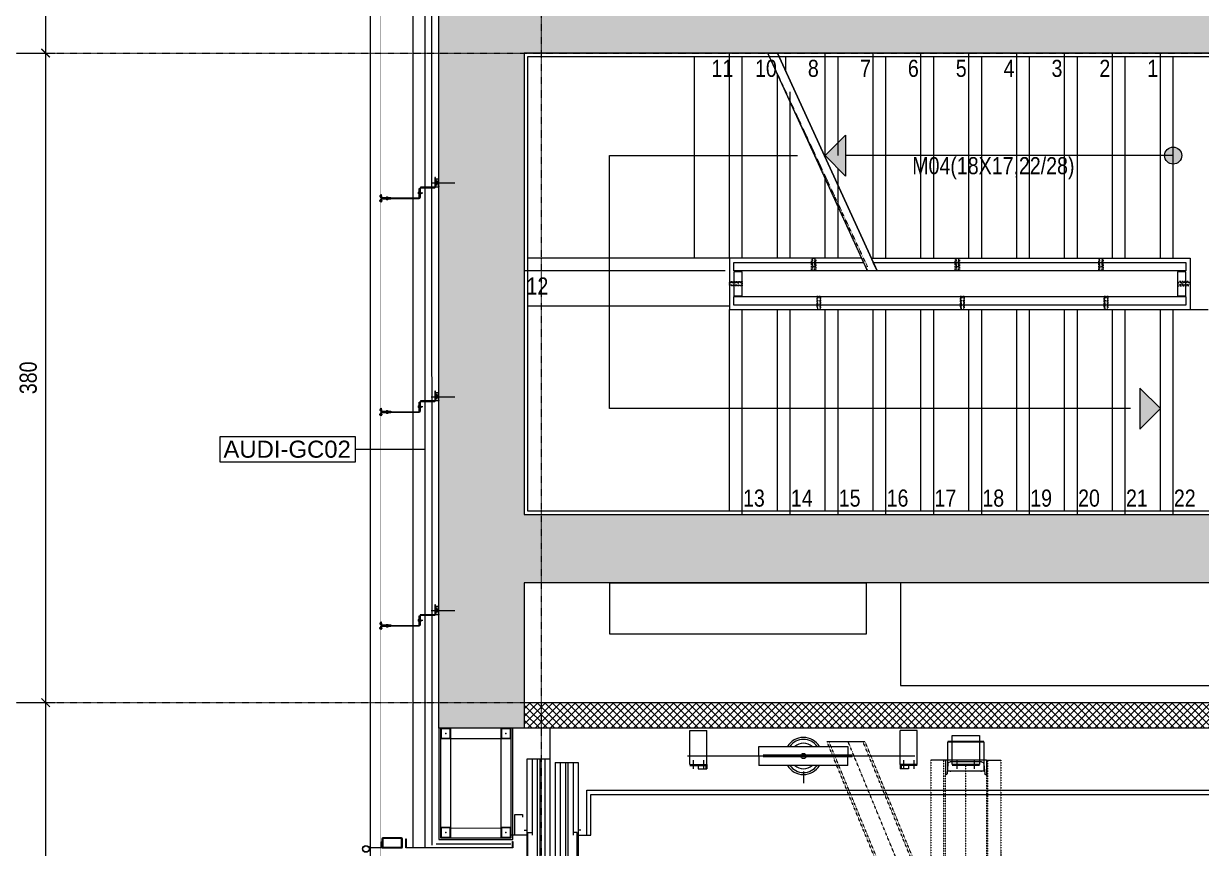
# Model space of a CAD drawing. Extents: x -1439 to 23780, y -1362 to 4476.
# Drawn here: x 920 to 1609, y 2320 to 2802 of the extents above; entities that cross this region are included whole.
import ezdxf
from ezdxf.enums import TextEntityAlignment as Align
from ezdxf.xclip import XClip

# ---------------------------------------------------------------- set-up
doc = ezdxf.new("R2010")
doc.units = 0
doc.header["$MEASUREMENT"] = 0
doc.header["$XCLIPFRAME"] = 0
for name, pattern in [('Audi$0$DASHDOT2', [0.5, 0.25, -0.125, 0, -0.125]), ('Audi$0$DOT2', [0.125, 0, -0.125]), ('Audi$0$HIDDEN', [0.375, 0.25, -0.125])]:
    doc.linetypes.add(name, pattern=pattern)
doc.layers.get('0').update_dxf_attribs({"color": 9, "lineweight": 9})
doc.layers.get('Defpoints').update_dxf_attribs({"color": 9, "lineweight": 9})
for name, color, linetype, lineweight in [('Audi$0$00', 8, 'Continuous', 9), ('Audi$0$01', 8, 'Continuous', 9), ('Audi$0$05V', 8, 'Continuous', 9), ('Audi$0$06B', 8, 'Continuous', 9), ('Audi$0$06D', 8, 'Continuous', 9), ('Audi$0$09W', 8, 'Continuous', 9), ('Audi$0$10', 8, 'Continuous', 9), ('Audi$0$11', 8, 'Continuous', 9), ('Audi$0$14', 8, 'Continuous', 9), ('Audi$0$19', 8, 'Continuous', 9), ('Audi$0$19D', 8, 'Audi$0$DOT2', 9), ('Audi$0$20', 8, 'Audi$0$DOT2', 9), ('Audi$0$21', 8, 'Continuous', 9), ('Audi$0$22', 8, 'Continuous', 9), ('Audi$0$24', 8, 'Audi$0$DASHDOT2', 9), ('Audi$0$25', 8, 'Continuous', 9), ('Audi$0$33', 8, 'Audi$0$BATTING', 9), ('Audi$0$35', 8, 'Continuous', 9)]:
    doc.layers.add(name, color=color, linetype=linetype, lineweight=lineweight)
doc.styles.add('Audi$0$Arial', font='arial.ttf', dxfattribs={"height": 2.5})
doc.styles.add('Audi$0$MuuM_TEXT-STANDART', font='ARIALN.TTF')
doc.linetypes.add('Audi$0$BATTING', pattern='A,0.0001,-0.1,[134,ltypeshp.shx,S=0.1,R=0,X=-0.1,Y=0],-0.2,[134,ltypeshp.shx,S=0.1,R=180,X=0.1,Y=0],-0.1', length=0.4001)
doc.dimstyles.new('Audi$0$MuuM_DIM50', dxfattribs={"dimscale": 5, "dimtxt": 2, "dimasz": 1, "dimexe": 1, "dimexo": 1, "dimgap": 1, "dimtad": 1, "dimdec": 1, "dimrnd": 0.5, "dimdsep": 46, "dimtxsty": 'Audi$0$MuuM_TEXT-STANDART', "dimblk": 'Audi$0$_ArchTick', "dimcen": 0, "dimdle": 0.15, "dimclrd": 256, "dimclre": 256, "dimclrt": 256, "dimadec": 0, "dimazin": 0, "dimtfac": 5, "dimtdec": 1, "dimtix": 1, "dimtmove": 2, "dimatfit": 3, "dimldrblk": 'Audi$0$_Dot', "dimfxl": 3, "dimfxlon": 1, "dimtolj": 1, "dimlwd": -1, "dimlwe": -1, "dimarcsym": 0})

# ---------------------------------------------------------------- blocks, each defined once
blk = doc.blocks.new('Audi$0$0_wallno')
blk.add_lwpolyline([(-7.84, 1.5), (7.94, 1.5), (7.94, -1.5), (-7.84, -1.5)], close=True)
blk.add_lwpolyline([(7.94, 0), (16.13, 0)])
at = {"style": 'Audi$0$Arial'}
blk.add_attdef('GENISLIK', text='', height=2, dxfattribs=at).set_placement((8.44, 0), align=Align.BOTTOM_LEFT)
blk.add_attdef('DUVARNO', text='', height=2, dxfattribs=at).set_placement((0, 0), align=Align.MIDDLE_CENTER)
blk.add_attdef('YUKSEKLIK', text='', height=2, dxfattribs=at).set_placement((8.44, -0.5), align=Align.TOP_LEFT)
blk = doc.blocks.new('Audi$0$p- alum kaplama profil')
at = {"lineweight": 13}
blk.add_lwpolyline([(7.12, 12.59), (7.12, 26.49)], dxfattribs=at)
at = {"lineweight": 18}
blk.add_lwpolyline([(4.09, 6.16), (-1.41, 6.16), (-1.41, 6.46), (4.09, 6.46, 0.414214), (4.29, 6.66), (4.29, 14.66, -0.414214), (4.79, 15.16), (10.29, 15.16), (10.29, 14.86), (4.79, 14.86, 0.414214), (4.59, 14.66), (4.59, 6.66, -0.414214)], format="xyb", close=True, dxfattribs=at)
at = {"lineweight": 5}
blk.add_lwpolyline([(9.44, 15.16), (4.79, 15.16), (4.79, 17.16), (9.44, 17.16)], close=True, dxfattribs=at)
for points in [[(4.79, 15.16), (9.44, 17.16)], [(9.44, 15.16), (4.79, 17.16)]]:
    blk.add_lwpolyline(points, dxfattribs=at)
blk.add_lwpolyline([(-2.06, 5.56), (-2.06, -2.34), (-2.06, -15.69), (-1.66, -15.69), (-1.66, -2.34), (-1.66, 5.56), (-1.66, 5.56), (-1.66, 5.57), (-1.66, 5.57), (-1.66, 5.58), (-1.66, 5.58), (-1.65, 5.59), (-1.65, 5.59), (-1.65, 5.59), (-1.65, 5.6), (-1.65, 5.6), (-1.64, 5.61), (-1.64, 5.61), (-1.64, 5.62), (-1.64, 5.62), (-1.63, 5.62), (-1.63, 5.63), (-1.63, 5.63), (-1.62, 5.63), (-1.62, 5.64), (-1.61, 5.64), (-1.61, 5.64), (-1.61, 5.64), (-1.6, 5.65), (-1.6, 5.65), (-1.59, 5.65), (-1.59, 5.65), (-1.58, 5.65), (-1.58, 5.65), (-1.57, 5.66), (-1.57, 5.66), (-1.56, 5.66), (-1.56, 5.66), (3.94, 5.66), (3.94, 6.06), (-1.56, 6.06), (-1.58, 6.06), (-1.61, 6.05), (-1.63, 6.05), (-1.66, 6.05), (-1.68, 6.04), (-1.7, 6.03), (-1.73, 6.03), (-1.75, 6.02), (-1.77, 6.01), (-1.79, 6), (-1.82, 5.99), (-1.84, 5.97), (-1.86, 5.96), (-1.88, 5.94), (-1.89, 5.93), (-1.91, 5.91), (-1.93, 5.89), (-1.95, 5.87), (-1.96, 5.85), (-1.97, 5.83), (-1.99, 5.81), (-2, 5.79), (-2.01, 5.77), (-2.02, 5.75), (-2.03, 5.72), (-2.04, 5.7), (-2.04, 5.68), (-2.05, 5.65), (-2.05, 5.63), (-2.06, 5.61), (-2.06, 5.58)], close=True)
blk.add_lwpolyline([(-1.66, -2.34), (-2.06, -2.34)])
for points in [[(-2.36, -10.84), (-2.36, -16.39), (-2.36, -16.39, -0.414214), (-2.51, -16.54), (-2.51, -16.54), (-4.06, -16.54), (-4.06, -16.84), (-2.51, -16.84), (-2.51, -16.84, 0.414214), (-2.06, -16.39), (-2.06, -10.84)], [(-1.36, -10.84), (-1.66, -10.84), (-1.66, -16.39, 0.414214), (-1.21, -16.84), (-1.21, -16.84), (0.34, -16.84), (0.34, -16.54), (-1.21, -16.54), (-1.21, -16.54, -0.414214), (-1.36, -16.39), (-1.36, -16.39)]]:
    blk.add_lwpolyline(points, format="xyb", close=True)
for points in [[(1.61, 6.87, -10), (0.98, 6.96, -10)], [(1.56, 7.05, -10), (1.02, 7.13, -10)], [(1.05, 6.91, -10), (1.29, 7.56, -10)], [(1.29, 4.93, -10), (1.29, 7.8, -10)], [(1.53, 6.82, -10), (1.29, 7.56, -10)], [(0.67, 5.66, -10), (1.91, 5.66, -10)], [(0.67, 5.66, -10), (0.67, 5.64, -10), (0.67, 5.62, -10), (0.67, 5.6, -10), (0.68, 5.58, -10), (0.68, 5.56, -10), (0.69, 5.54, -10), (0.69, 5.52, -10), (0.7, 5.5, -10), (0.7, 5.48, -10), (0.71, 5.46, -10), (0.72, 5.45, -10), (0.73, 5.43, -10), (0.74, 5.41, -10), (0.75, 5.4, -10), (0.76, 5.38, -10), (0.77, 5.36, -10), (0.79, 5.35, -10), (0.8, 5.33, -10), (0.81, 5.32, -10), (0.83, 5.31, -10), (0.84, 5.29, -10), (0.86, 5.28, -10), (0.87, 5.27, -10), (0.89, 5.26, -10), (0.91, 5.25, -10), (0.92, 5.24, -10), (0.94, 5.23, -10), (0.96, 5.22, -10), (0.98, 5.21, -10), (1, 5.21, -10), (1.02, 5.2, -10), (1.03, 5.2, -10)], [(0.96, 5.66, -10), (0.97, 5.66, -10), (0.97, 5.66, -10), (0.97, 5.66, -10), (0.98, 5.66, -10), (0.98, 5.66, -10), (0.99, 5.66, -10), (0.99, 5.66, -10), (1, 5.66, -10), (1, 5.67, -10), (1, 5.67, -10), (1.01, 5.67, -10), (1.01, 5.67, -10), (1.01, 5.67, -10), (1.02, 5.68, -10), (1.02, 5.68, -10), (1.02, 5.68, -10), (1.03, 5.69, -10), (1.03, 5.69, -10), (1.03, 5.69, -10), (1.04, 5.7, -10), (1.04, 5.7, -10), (1.04, 5.7, -10), (1.04, 5.71, -10), (1.04, 5.71, -10), (1.05, 5.72, -10), (1.05, 5.72, -10), (1.05, 5.72, -10), (1.05, 5.73, -10), (1.05, 5.73, -10), (1.05, 5.74, -10), (1.05, 5.74, -10), (1.05, 5.75, -10)], [(1.33, 5.85, -10), (0.98, 5.88, -10)], [(1.03, 5.2, -10), (1.04, 5.2, -10), (1.05, 5.19, -10), (1.05, 5.19, -10), (1.06, 5.19, -10), (1.06, 5.19, -10), (1.07, 5.19, -10), (1.07, 5.19, -10), (1.08, 5.19, -10), (1.08, 5.19, -10), (1.09, 5.19, -10), (1.09, 5.18, -10), (1.1, 5.18, -10), (1.1, 5.18, -10), (1.11, 5.18, -10), (1.11, 5.18, -10), (1.12, 5.18, -10), (1.12, 5.18, -10), (1.13, 5.18, -10), (1.13, 5.18, -10), (1.14, 5.18, -10), (1.15, 5.18, -10), (1.15, 5.18, -10), (1.16, 5.17, -10), (1.16, 5.17, -10), (1.17, 5.17, -10), (1.17, 5.17, -10), (1.18, 5.17, -10), (1.18, 5.17, -10), (1.19, 5.17, -10), (1.19, 5.17, -10), (1.2, 5.17, -10), (1.2, 5.17, -10)], [(1.05, 5.83, -10), (1.05, 6.01, -10)], [(1.05, 5.75, -10), (1.05, 5.83, -10)], [(1.2, 5.17, -10), (1.2, 5.2, -10)], [(1.38, 5.2, -10), (1.2, 5.2, -10)], [(1.29, 6.16, -10), (1.29, 6.26, -10)], [(1.38, 5.17, -10), (1.38, 5.2, -10)], [(1.38, 5.17, -10), (1.38, 5.17, -10), (1.39, 5.17, -10), (1.39, 5.17, -10), (1.4, 5.17, -10), (1.41, 5.17, -10), (1.41, 5.17, -10), (1.42, 5.17, -10), (1.42, 5.17, -10), (1.43, 5.17, -10), (1.43, 5.18, -10), (1.44, 5.18, -10), (1.44, 5.18, -10), (1.45, 5.18, -10), (1.45, 5.18, -10), (1.46, 5.18, -10), (1.46, 5.18, -10), (1.47, 5.18, -10), (1.47, 5.18, -10), (1.48, 5.18, -10), (1.48, 5.18, -10), (1.49, 5.18, -10), (1.5, 5.19, -10), (1.5, 5.19, -10), (1.51, 5.19, -10), (1.51, 5.19, -10), (1.52, 5.19, -10), (1.52, 5.19, -10), (1.53, 5.19, -10), (1.53, 5.19, -10), (1.54, 5.19, -10), (1.54, 5.2, -10), (1.55, 5.2, -10)], [(1.53, 5.75, -10), (1.53, 5.92, -10)], [(1.53, 5.75, -10), (1.53, 5.74, -10), (1.53, 5.74, -10), (1.53, 5.73, -10), (1.53, 5.73, -10), (1.53, 5.72, -10), (1.54, 5.72, -10), (1.54, 5.72, -10), (1.54, 5.71, -10), (1.54, 5.71, -10), (1.54, 5.7, -10), (1.54, 5.7, -10), (1.55, 5.7, -10), (1.55, 5.69, -10), (1.55, 5.69, -10), (1.55, 5.69, -10), (1.56, 5.68, -10), (1.56, 5.68, -10), (1.56, 5.68, -10), (1.57, 5.67, -10), (1.57, 5.67, -10), (1.58, 5.67, -10), (1.58, 5.67, -10), (1.58, 5.67, -10), (1.59, 5.66, -10), (1.59, 5.66, -10), (1.6, 5.66, -10), (1.6, 5.66, -10), (1.6, 5.66, -10), (1.61, 5.66, -10), (1.61, 5.66, -10), (1.62, 5.66, -10), (1.62, 5.66, -10)], [(1.55, 5.2, -10), (1.57, 5.2, -10), (1.59, 5.21, -10), (1.6, 5.21, -10), (1.62, 5.22, -10), (1.64, 5.23, -10), (1.66, 5.24, -10), (1.68, 5.25, -10), (1.69, 5.26, -10), (1.71, 5.27, -10), (1.73, 5.28, -10), (1.74, 5.29, -10), (1.76, 5.31, -10), (1.77, 5.32, -10), (1.78, 5.33, -10), (1.8, 5.35, -10), (1.81, 5.36, -10), (1.82, 5.38, -10), (1.83, 5.4, -10), (1.84, 5.41, -10), (1.85, 5.43, -10), (1.86, 5.45, -10), (1.87, 5.46, -10), (1.88, 5.48, -10), (1.89, 5.5, -10), (1.89, 5.52, -10), (1.9, 5.54, -10), (1.9, 5.56, -10), (1.9, 5.58, -10), (1.91, 5.6, -10), (1.91, 5.62, -10), (1.91, 5.64, -10), (1.91, 5.66, -10)], [(-2.86, -13.04, 0), (-0.86, -13.04, 0)], [(-2.36, -12.52, 0), (-2.4, -12.53, 0), (-2.43, -12.56, 0), (-2.47, -12.58, 0), (-2.5, -12.6, 0), (-2.53, -12.63, 0), (-2.56, -12.66, 0), (-2.59, -12.69, 0), (-2.61, -12.73, 0), (-2.63, -12.76, 0), (-2.65, -12.8, 0), (-2.67, -12.84, 0), (-2.68, -12.88, 0), (-2.69, -12.92, 0), (-2.7, -12.96, 0), (-2.71, -13, 0), (-2.71, -13.04, 0), (-2.71, -13.08, 0), (-2.7, -13.13, 0), (-2.69, -13.17, 0), (-2.68, -13.21, 0), (-2.67, -13.25, 0), (-2.65, -13.28, 0), (-2.63, -13.32, 0), (-2.61, -13.36, 0), (-2.59, -13.39, 0), (-2.56, -13.42, 0), (-2.53, -13.45, 0), (-2.5, -13.48, 0), (-2.47, -13.51, 0), (-2.43, -13.53, 0), (-2.4, -13.55, 0), (-2.36, -13.57, 0)], [(-2.36, -13.04, 0), (-2.36, -12.52, 0)], [(-2.36, -13.04, 0), (-2.36, -12.73, 0)], [(-2.36, -12.73, 0), (-2.36, -13.04, 0)], [(-1.36, -12.73, 0), (-2.36, -12.73, 0)], [(-2.36, -13.04, 0), (-2.36, -13.36, 0)], [(-2.36, -13.04, 0), (-2.36, -13.57, 0)], [(-2.36, -13.36, 0), (-2.36, -13.04, 0)], [(-1.36, -13.36, 0), (-2.36, -13.36, 0)], [(-1.36, -13.04, 0), (-1.36, -12.37, 0)], [(-1.36, -13.72, 0), (-1.32, -13.68, 0), (-1.29, -13.65, 0), (-1.26, -13.61, 0), (-1.23, -13.58, 0), (-1.2, -13.54, 0), (-1.18, -13.5, 0), (-1.16, -13.45, 0), (-1.14, -13.41, 0), (-1.12, -13.37, 0), (-1.1, -13.32, 0), (-1.09, -13.28, 0), (-1.08, -13.23, 0), (-1.07, -13.18, 0), (-1.06, -13.14, 0), (-1.06, -13.09, 0), (-1.06, -13.04, 0), (-1.06, -12.99, 0), (-1.06, -12.95, 0), (-1.07, -12.9, 0), (-1.08, -12.85, 0), (-1.09, -12.81, 0), (-1.1, -12.76, 0), (-1.12, -12.72, 0), (-1.14, -12.67, 0), (-1.16, -12.63, 0), (-1.18, -12.59, 0), (-1.2, -12.55, 0), (-1.23, -12.51, 0), (-1.26, -12.47, 0), (-1.29, -12.43, 0), (-1.32, -12.4, 0), (-1.36, -12.37, 0)], [(-1.36, -13.04, 0), (-1.36, -13.72, 0)], [(-3.84, -17.04, 0), (-3.81, -17.07, 0), (-3.78, -17.1, 0), (-3.75, -17.12, 0), (-3.72, -17.15, 0), (-3.69, -17.17, 0), (-3.66, -17.19, 0), (-3.62, -17.21, 0), (-3.59, -17.23, 0), (-3.55, -17.24, 0), (-3.52, -17.26, 0), (-3.48, -17.27, 0), (-3.44, -17.28, 0), (-3.4, -17.28, 0), (-3.36, -17.29, 0), (-3.32, -17.29, 0), (-3.29, -17.29, 0), (-3.25, -17.29, 0), (-3.21, -17.29, 0), (-3.17, -17.28, 0), (-3.13, -17.28, 0), (-3.09, -17.27, 0), (-3.06, -17.26, 0), (-3.02, -17.24, 0), (-2.98, -17.23, 0), (-2.95, -17.21, 0), (-2.91, -17.19, 0), (-2.88, -17.17, 0), (-2.85, -17.15, 0), (-2.82, -17.12, 0), (-2.79, -17.1, 0), (-2.76, -17.07, 0), (-2.73, -17.04, 0)], [(-3.29, -17.04, 0), (-3.84, -17.04, 0)], [(-2.85, -16.54, 0), (-2.86, -16.51, 0), (-2.87, -16.47, 0), (-2.89, -16.44, 0), (-2.91, -16.41, 0), (-2.93, -16.38, 0), (-2.96, -16.35, 0), (-2.98, -16.33, 0), (-3.01, -16.31, 0), (-3.04, -16.29, 0), (-3.07, -16.27, 0), (-3.11, -16.25, 0), (-3.14, -16.24, 0), (-3.18, -16.23, 0), (-3.21, -16.22, 0), (-3.25, -16.22, 0), (-3.29, -16.22, 0), (-3.32, -16.22, 0), (-3.36, -16.22, 0), (-3.39, -16.23, 0), (-3.43, -16.24, 0), (-3.46, -16.25, 0), (-3.5, -16.27, 0), (-3.53, -16.29, 0), (-3.56, -16.31, 0), (-3.59, -16.33, 0), (-3.61, -16.35, 0), (-3.64, -16.38, 0), (-3.66, -16.41, 0), (-3.68, -16.44, 0), (-3.7, -16.47, 0), (-3.71, -16.51, 0), (-3.73, -16.54, 0)], [(-3.29, -16.54, 0), (-3.73, -16.54, 0)], [(-3.29, -16.54, 0), (-3.55, -16.54, 0)], [(-3.55, -16.54, 0), (-3.29, -16.54, 0)], [(-3.55, -17.04, 0), (-3.55, -16.54, 0)], [(-3.29, -17.54, 0), (-3.29, -16.04, 0)], [(-3.29, -16.54, 0), (-2.85, -16.54, 0)], [(-3.29, -16.54, 0), (-3.03, -16.54, 0)], [(-3.03, -16.54, 0), (-3.29, -16.54, 0)], [(-3.29, -17.04, 0), (-2.73, -17.04, 0)], [(-3.03, -17.04, 0), (-3.03, -16.54, 0)], [(-0.56, -17.04, 0), (-1.11, -17.04, 0)], [(0, -17.04, 0), (-0.03, -17.07, 0), (-0.06, -17.1, 0), (-0.09, -17.12, 0), (-0.12, -17.15, 0), (-0.15, -17.17, 0), (-0.18, -17.19, 0), (-0.22, -17.21, 0), (-0.25, -17.23, 0), (-0.29, -17.24, 0), (-0.33, -17.26, 0), (-0.36, -17.27, 0), (-0.4, -17.28, 0), (-0.44, -17.28, 0), (-0.48, -17.29, 0), (-0.52, -17.29, 0), (-0.56, -17.29, 0), (-0.59, -17.29, 0), (-0.63, -17.29, 0), (-0.67, -17.28, 0), (-0.71, -17.28, 0), (-0.75, -17.27, 0), (-0.79, -17.26, 0), (-0.82, -17.24, 0), (-0.86, -17.23, 0), (-0.89, -17.21, 0), (-0.93, -17.19, 0), (-0.96, -17.17, 0), (-0.99, -17.15, 0), (-1.02, -17.12, 0), (-1.05, -17.1, 0), (-1.08, -17.07, 0), (-1.11, -17.04, 0)], [(-1, -16.54, 0), (-0.98, -16.51, 0), (-0.97, -16.47, 0), (-0.95, -16.44, 0), (-0.93, -16.41, 0), (-0.91, -16.38, 0), (-0.88, -16.35, 0), (-0.86, -16.33, 0), (-0.83, -16.31, 0), (-0.8, -16.29, 0), (-0.77, -16.27, 0), (-0.73, -16.25, 0), (-0.7, -16.24, 0), (-0.66, -16.23, 0), (-0.63, -16.22, 0), (-0.59, -16.22, 0), (-0.56, -16.22, 0), (-0.52, -16.22, 0), (-0.48, -16.22, 0), (-0.45, -16.23, 0), (-0.41, -16.24, 0), (-0.38, -16.25, 0), (-0.34, -16.27, 0), (-0.31, -16.29, 0), (-0.28, -16.31, 0), (-0.25, -16.33, 0), (-0.23, -16.35, 0), (-0.2, -16.38, 0), (-0.18, -16.41, 0), (-0.16, -16.44, 0), (-0.14, -16.47, 0), (-0.13, -16.51, 0), (-0.12, -16.54, 0)], [(-0.56, -16.54, 0), (-1, -16.54, 0)], [(-0.56, -16.54, 0), (-0.82, -16.54, 0)], [(-0.82, -16.54, 0), (-0.56, -16.54, 0)], [(-0.82, -17.04, 0), (-0.82, -16.54, 0)], [(-0.56, -17.54, 0), (-0.56, -16.04, 0)], [(-0.56, -16.54, 0), (-0.3, -16.54, 0)], [(-0.56, -16.54, 0), (-0.12, -16.54, 0)], [(-0.3, -16.54, 0), (-0.56, -16.54, 0)], [(-0.56, -17.04, 0), (0, -17.04, 0)], [(-0.3, -17.04, 0), (-0.3, -16.54, 0)]]:
    blk.add_polyline3d(points)
blk = doc.blocks.new('Audi$0$_ArchTick')
at = {"color": 0, "linetype": 'ByBlock', "const_width": 0.15}
blk.add_lwpolyline([(-0.5, -0.5), (0.5, 0.5)], dxfattribs=at)
blk = doc.blocks.new('*D503')
at = {"layer": 'Audi$0$25', "transparency": 16777216}
for p, q in [((-3805, 800), (-3785, 800)), ((-3790, 800.75), (-3790, -0.75)), ((-3805, 0), (-3785, 0))]:
    blk.add_line(p, q, dxfattribs=at)
at = {"layer": 'Defpoints', "color": 0, "transparency": 16777216}
for p in [(-3840, 800), (-3840, 0), (-3790, 0)]:
    blk.add_point(p, dxfattribs=at)
at = {"layer": 'Audi$0$25', "transparency": 16777216, "xscale": 5, "yscale": 5, "zscale": 5}
for p, rotation in [((-3790, 800), 90), ((-3790, 0), 270)]:
    blk.add_blockref('Audi$0$_ArchTick', p, dxfattribs=dict(at, rotation=rotation))
at = {"layer": 'Audi$0$25', "transparency": 16777216, "insert": (-3800.11, 400), "char_height": 10, "attachment_point": 5, "rotation": 90, "style": 'Audi$0$MuuM_TEXT-STANDART'}
blk.add_mtext('\\A1;800', dxfattribs=at)
blk = doc.blocks.new('Audi$0$_Dot')
at = {"color": 0, "linetype": 'ByBlock', "lineweight": -2}
blk.add_line((-0.5, 0), (-1, 0), dxfattribs=at)
at = {"color": 0, "linetype": 'ByBlock', "const_width": 0.5}
blk.add_lwpolyline([(-0.25, 0, 1), (0.25, 0, 1)], format="xyb", close=True, dxfattribs=at)
blk = doc.blocks.new('*D504')
at = {"layer": 'Audi$0$25', "transparency": 16777216}
for p, q in [((-3790, 0.75), (-3790, -380.75)), ((-3805, 0), (-3785, 0)), ((-3805, -380), (-3785, -380))]:
    blk.add_line(p, q, dxfattribs=at)
at = {"layer": 'Defpoints', "color": 0, "transparency": 16777216}
for p in [(-3840, 0), (-3840, -380), (-3790, -380)]:
    blk.add_point(p, dxfattribs=at)
at = {"layer": 'Audi$0$25', "transparency": 16777216, "xscale": 5, "yscale": 5, "zscale": 5}
for p, rotation in [((-3790, 0), 90), ((-3790, -380), 270)]:
    blk.add_blockref('Audi$0$_ArchTick', p, dxfattribs=dict(at, rotation=rotation))
at = {"layer": 'Audi$0$25', "transparency": 16777216, "insert": (-3800.11, -190), "char_height": 10, "attachment_point": 5, "rotation": 90, "style": 'Audi$0$MuuM_TEXT-STANDART'}
blk.add_mtext('\\A1;380', dxfattribs=at)
blk = doc.blocks.new('*D505')
at = {"layer": 'Audi$0$25', "transparency": 16777216}
for p, q in [((-3805, -380), (-3785, -380)), ((-3790, -379.25), (-3790, -800.75)), ((-3805, -800), (-3785, -800))]:
    blk.add_line(p, q, dxfattribs=at)
at = {"layer": 'Defpoints', "color": 0, "transparency": 16777216}
for p in [(-3840, -380), (-3840, -800), (-3790, -800)]:
    blk.add_point(p, dxfattribs=at)
at = {"layer": 'Audi$0$25', "transparency": 16777216, "xscale": 5, "yscale": 5, "zscale": 5}
for p, rotation in [((-3790, -380), 90), ((-3790, -800), 270)]:
    blk.add_blockref('Audi$0$_ArchTick', p, dxfattribs=dict(at, rotation=rotation))
at = {"layer": 'Audi$0$25', "transparency": 16777216, "insert": (-3800.11, -590), "char_height": 10, "attachment_point": 5, "rotation": 90, "style": 'Audi$0$MuuM_TEXT-STANDART'}
blk.add_mtext('\\A1;420', dxfattribs=at)
blk = doc.blocks.new('Audi$0$k-giriş portal kutusu')
at = {"layer": 'Audi$0$10'}
for p, q in [((-6, 5.4375), (-6, 0.5625)), ((-5.46, 5.2125), (-5.46, 0.7875)), ((5.4375, 6), (-5.4375, 6)), ((-5.4375, 0), (5.4375, 0)), ((5.1225, 5.55), (-5.1225, 5.55)), ((-5.1225, 0.45), (5.1225, 0.45)), ((5.46, 0.7875), (5.46, 5.2125)), ((6, 0.5625), (6, 5.4375))]:
    blk.add_line(p, q, dxfattribs=at)
for centre, radius, start, end in [((-5.4375, 5.4375), 0.5625, 90, 180), ((-5.4375, 0.5625), 0.5625, 180, 270), ((-5.1225, 5.2125), 0.3375, 90, 180), ((-5.1225, 0.7875), 0.3375, 180, 270), ((5.1225, 5.2125), 0.3375, 0, 90), ((5.1225, 0.7875), 0.3375, 270, 0), ((5.4375, 5.4375), 0.5625, 0, 90), ((5.4375, 0.5625), 0.5625, 270, 0)]:
    blk.add_arc(centre, radius, start, end, dxfattribs=at)
blk = doc.blocks.new('Audi$0$NPU240')
for p, q in [((0, -120), (0, 120)), ((0, 120), (85, 120)), ((9.5, -92.2), (9.5, 92.2)), ((21.4, 105.2), (79.1, 110.2)), ((85, 120), (85, 116.7)), ((0, -120), (85, -120)), ((21.4, -105.2), (79.1, -110.2)), ((85, -120), (85, -116.7))]:
    blk.add_line(p, q)
for centre, radius, start, end in [((22.5, 92.2), 13, 95, 180), ((78.5, 116.7), 6.5, 275, 0), ((22.5, -92.2), 13, 180, 265), ((78.5, -116.7), 6.5, 0, 85)]:
    blk.add_arc(centre, radius, start, end)
blk = doc.blocks.new('Audi$0$p-arac asansoru')
for p, q in [((59.9, 552.5), (59.9, 555.5)), ((312.4, 552.5), (312.4, 555.5)), ((15.4, 532), (15.4, 545.5)), ((356.9, 545.5), (15.4, 545.5)), ((356.9, 532), (356.9, 545.5)), ((58.4, 542.5), (15.4, 542.5)), ((79.9, 539.5), (15.4, 539.5)), ((79.9, 538), (15.4, 538)), ((296.9, 542.5), (81.7, 542.5)), ((250.5, 539.5), (121.9, 539.5)), ((356.9, 539.5), (298.7, 539.5)), ((356.9, 538), (298.7, 538)), ((356.9, 542.5), (313.9, 542.5)), ((119.9, 535), (15.4, 535)), ((356.9, 532), (15.4, 532)), ((356.9, 535), (252.5, 535)), ((17.4, 515.5), (17.4, 529)), ((354.9, 529), (17.4, 529)), ((119.05, 526), (17.4, 526)), ((354.9, 526), (253.35, 526)), ((354.9, 529), (354.9, 515.5)), ((79.9, 523), (17.4, 523)), ((79.9, 521.5), (17.4, 521.5)), ((58.4, 518.5), (17.4, 518.5)), ((296.9, 518.5), (81.7, 518.5)), ((250.5, 521.5), (121.9, 521.5)), ((354.9, 523), (298.7, 523)), ((354.9, 521.5), (298.7, 521.5)), ((354.9, 518.5), (313.9, 518.5)), ((354.9, 515.5), (17.4, 515.5)), ((33.7, -139.5), (33.7, 510.5)), ((59.9, 510.5), (33.7, 510.5)), ((59.9, 510.5), (59.9, 508)), ((312.4, 510.5), (312.4, 508)), ((312.4, 510.5), (338.7, 510.5)), ((338.7, 510.5), (338.7, -139.5)), ((36.2, -137), (36.2, 508)), ((59.9, 508), (36.2, 508)), ((312.4, 508), (336.2, 508)), ((336.2, 508), (336.2, -137)), ((356.2, 448.25), (351.2, 448.25)), ((353.2, 450.25), (353.2, 440.25)), ((353.7, 450.25), (373.7, 450.25)), ((353.7, 450.25), (353.7, 440.25)), ((358.7, 451.5), (358.7, 318.5)), ((373.7, 450.25), (373.7, 440.25)), ((353.7, 445.25), (351.2, 445.25)), ((351.2, 445.25), (351.2, 440.25)), ((356.2, 442.25), (351.2, 442.25)), ((353.7, 440.85), (351.2, 440.85)), ((353.7, 440.25), (351.2, 440.25)), ((353.7, 440.25), (373.7, 440.25)), ((353.2, 357.75), (353.2, 409.75)), ((358.2, 409.75), (353.2, 409.75)), ((358.2, 355.25), (358.2, 407.25)), ((359.2, 409.75), (364.2, 409.75)), ((359.2, 355.25), (359.2, 407.25)), ((364.2, 409.75), (364.2, 357.75)), ((349.55, 383.75), (342.85, 383.75)), ((367.15, 370.03), (367.15, 347.74)), ((353.2, 357.75), (358.2, 357.75)), ((364.2, 357.75), (359.2, 357.75)), ((353.7, 327.25), (351.2, 327.25)), ((351.2, 322.25), (351.2, 327.25)), ((353.7, 326.65), (351.2, 326.65)), ((356.2, 325.25), (351.2, 325.25)), ((353.2, 317.25), (353.2, 327.25)), ((353.7, 317.25), (353.7, 327.25)), ((353.7, 327.25), (373.7, 327.25)), ((373.7, 317.25), (373.7, 327.25)), ((353.7, 322.25), (351.2, 322.25)), ((356.2, 319.25), (351.2, 319.25)), ((353.7, 317.25), (373.7, 317.25)), ((16.2, 300.75), (16.2, 309.25)), ((356.2, 300.75), (356.2, 309.25)), ((1.7, 296.75), (-6.3, 296.75)), ((-6.3, 296.75), (-6.3, 280.75)), ((-5.8, 296.75), (-5.8, 280.75)), ((-2.5, 299.25), (-2.5, 278.25)), ((5.5, 299.25), (-2.5, 299.25)), ((1.7, 280.75), (1.7, 296.75)), ((5, 278.25), (5, 299.25)), ((5.5, 278.25), (5.5, 299.25)), ((349.9, 278.25), (349.9, 299.25)), ((349.9, 299.25), (366.9, 299.25)), ((353.2, 280.75), (353.2, 296.75)), ((353.7, 280.75), (353.7, 296.75)), ((353.7, 296.75), (370.7, 296.75)), ((366.9, 299.25), (366.9, 278.25)), ((367.4, 299.25), (367.4, 278.25)), ((370.7, 296.75), (370.7, 280.75)), ((-3.8, 293.75), (-8.8, 293.75)), ((351.2, 293.75), (356.2, 293.75)), ((-3.8, 283.75), (-8.8, 283.75)), ((351.2, 283.75), (356.2, 283.75)), ((-6.3, 280.75), (1.7, 280.75)), ((-2.5, 278.25), (5.5, 278.25)), ((16.2, 276.75), (16.2, 268.25)), ((366.9, 278.25), (349.9, 278.25)), ((370.7, 280.75), (353.7, 280.75)), ((356.2, 276.75), (356.2, 268.25)), ((13.7, 132.25), (13.7, 265.25)), ((-8.8, 258.25), (-3.8, 258.25)), ((-6.3, 260.25), (-6.3, 250.25)), ((-6.3, 260.25), (-1.3, 260.25)), ((-6.3, 255.25), (21.2, 255.25)), ((-5.8, 260.25), (-5.8, 250.25)), ((-1.3, 260.25), (-1.3, 250.25)), ((21.2, 255.25), (21.2, 250.25)), ((-8.8, 252.25), (-3.8, 252.25)), ((-6.3, 250.85), (21.2, 250.85)), ((-6.3, 250.25), (21.2, 250.25)), ((-6.3, 250.25), (-1.3, 250.25)), ((7.24, 199.45), (7.27, 221.75)), ((8.2, 167.75), (8.2, 219.75)), ((8.2, 219.75), (13.2, 219.75)), ((13.2, 219.75), (13.2, 167.75)), ((19.2, 219.75), (14.2, 219.75)), ((14.2, 219.75), (14.2, 167.75)), ((19.2, 219.75), (19.2, 167.75)), ((-2.15, 193.75), (29.55, 193.75)), ((13.2, 167.75), (8.2, 167.75)), ((14.2, 167.75), (19.2, 167.75)), ((-8.8, 135.25), (-3.8, 135.25)), ((-6.3, 137.25), (21.2, 137.25)), ((-6.3, 137.25), (-1.3, 137.25)), ((-6.3, 136.65), (21.2, 136.65)), ((-6.3, 124.75), (-6.3, 134.75)), ((-6.3, 132.25), (21.2, 132.25)), ((-5.8, 124.75), (-5.8, 134.75)), ((-1.3, 124.75), (-1.3, 134.75)), ((21.2, 132.25), (21.2, 137.25)), ((-8.8, 126.75), (-3.8, 126.75)), ((-6.3, 124.75), (-1.3, 124.75)), ((59.9, -137), (36.2, -137)), ((59.9, -139.5), (59.9, -137)), ((312.4, -139.5), (312.4, -137)), ((312.4, -137), (336.2, -137)), ((17.4, -144.5), (17.4, -158)), ((354.9, -144.5), (17.4, -144.5)), ((59.9, -139.5), (33.7, -139.5)), ((312.4, -139.5), (338.7, -139.5)), ((354.9, -158), (354.9, -144.5)), ((58.4, -147.5), (17.4, -147.5)), ((79.9, -149.5), (17.4, -149.5)), ((296.9, -147.5), (81.7, -147.5)), ((250.5, -149.5), (121.9, -149.5)), ((354.9, -149.5), (298.7, -149.5)), ((354.9, -147.5), (313.9, -147.5)), ((15.4, -158), (15.4, -171.5)), ((356.9, -158), (15.4, -158)), ((79.9, -152), (17.4, -152)), ((119.05, -155), (17.4, -155)), ((354.9, -158), (17.4, -158)), ((250.5, -152), (121.9, -152)), ((354.9, -155), (253.35, -155)), ((354.9, -152), (298.7, -152)), ((356.9, -158), (356.9, -171.5)), ((119.9, -161), (15.4, -161)), ((79.9, -164), (15.4, -164)), ((250.5, -164), (121.9, -164)), ((356.9, -161), (252.5, -161)), ((356.9, -164), (298.7, -164)), ((79.9, -165.5), (15.4, -165.5)), ((58.4, -168.5), (15.4, -168.5)), ((356.9, -171.5), (15.4, -171.5)), ((296.9, -168.5), (81.7, -168.5)), ((250.5, -165.5), (121.9, -165.5)), ((356.9, -165.5), (298.7, -165.5)), ((356.9, -168.5), (313.9, -168.5)), ((59.9, -178.5), (59.9, -181.5)), ((312.4, -178.5), (312.4, -181.5))]:
    blk.add_line(p, q)
for points in [[(56.9, 547), (56.9, 545.5), (59.9, 545.5), (59.9, 552.5), (47.9, 552.5), (47.9, 548), (49.4, 548)], [(315.4, 547), (315.4, 545.5), (312.4, 545.5), (312.4, 552.5), (324.4, 552.5), (324.4, 548), (322.9, 548)], [(79.7, 541), (81.7, 541), (81.7, 545), (58.4, 545), (58.4, 542.5), (59.9, 542.5)], [(298.9, 541), (296.9, 541), (296.9, 545), (313.9, 545), (313.9, 542.5), (312.4, 542.5)], [(119.9, 536.5), (121.9, 536.5), (121.9, 540.5), (79.9, 540.5), (79.9, 538), (81.4, 538)], [(252.5, 536.5), (250.5, 536.5), (250.5, 540.5), (298.7, 540.5), (298.7, 538), (297.2, 538)], [(185.4, 532), (186.9, 532), (186.9, 533.9), (185.4, 533.9), (185.4, 536), (119.9, 536), (119.9, 533.5), (121.4, 533.5)], [(188.5, 532), (187, 532), (187, 534), (185.5, 534), (185.5, 536), (252.5, 536), (252.5, 533.5), (251, 533.5)], [(119.4, 524.5), (121.9, 524.5), (121.9, 520.5), (79.9, 520.5), (79.9, 523), (81.4, 523)], [(184.55, 529), (186.05, 529), (186.05, 525), (119.05, 525), (119.05, 527.5), (120.55, 527.5)], [(187.85, 529), (186.35, 529), (186.35, 525), (253.35, 525), (253.35, 527.5), (251.85, 527.5)], [(253, 524.5), (250.5, 524.5), (250.5, 520.5), (298.7, 520.5), (298.7, 523), (297.2, 523)], [(79.7, 520), (81.7, 520), (81.7, 516), (58.4, 516), (58.4, 518.5), (59.9, 518.5)], [(298.9, 520), (296.9, 520), (296.9, 516), (313.9, 516), (313.9, 518.5), (312.4, 518.5)], [(56.9, 514), (56.9, 515.5), (59.9, 515.5), (59.9, 510.5)], [(315.4, 514), (315.4, 515.5), (312.4, 515.5), (312.4, 510.5)], [(56.9, -143), (56.9, -144.5), (59.9, -144.5), (59.9, -139.5)], [(315.4, -143), (315.4, -144.5), (312.4, -144.5), (312.4, -139.5)], [(79.7, -149), (81.7, -149), (81.7, -145), (58.4, -145), (58.4, -147.5), (59.9, -147.5)], [(119.4, -153.5), (121.9, -153.5), (121.9, -149.5), (79.9, -149.5), (79.9, -152), (81.4, -152)], [(253, -153.5), (250.5, -153.5), (250.5, -149.5), (298.7, -149.5), (298.7, -152), (297.2, -152)], [(298.9, -149), (296.9, -149), (296.9, -145), (313.9, -145), (313.9, -147.5), (312.4, -147.5)], [(184.55, -158), (186.05, -158), (186.05, -154), (119.05, -154), (119.05, -156.5), (120.55, -156.5)], [(185.4, -158), (186.9, -158), (186.9, -159.9), (185.4, -159.9), (185.4, -162), (119.9, -162), (119.9, -159.5), (121.4, -159.5)], [(188.5, -158), (187, -158), (187, -160), (185.5, -160), (185.5, -162), (252.5, -162), (252.5, -159.5), (251, -159.5)], [(187.85, -158), (186.35, -158), (186.35, -154), (253.35, -154), (253.35, -156.5), (251.85, -156.5)], [(119.9, -162.5), (121.9, -162.5), (121.9, -166.5), (79.9, -166.5), (79.9, -164), (81.4, -164)], [(252.5, -162.5), (250.5, -162.5), (250.5, -166.5), (298.7, -166.5), (298.7, -164), (297.2, -164)], [(56.9, -173), (56.9, -171.5), (59.9, -171.5), (59.9, -178.5), (47.9, -178.5), (47.9, -174), (49.4, -174)], [(79.7, -167), (81.7, -167), (81.7, -171), (58.4, -171), (58.4, -168.5), (59.9, -168.5)], [(298.9, -167), (296.9, -167), (296.9, -171), (313.9, -171), (313.9, -168.5), (312.4, -168.5)], [(315.4, -173), (315.4, -171.5), (312.4, -171.5), (312.4, -178.5), (324.4, -178.5), (324.4, -174), (322.9, -174)]]:
    blk.add_lwpolyline(points)
for centre in [(358.7, 383.75), (13.7, 193.75)]:
    blk.add_circle(centre, 1.5)
for centre, radius, start, end in [((358.7, 383.75), 10.85, 120.45839, 239.54161), ((358.7, 383.75), 10.85, 300.45839, 59.54161), ((358.7, 383.75), 9.7, 124.54201, 235.45799), ((358.7, 383.75), 7.5, 137.16657, 222.83343), ((358.7, 383.75), 9.7, 304.54201, 55.45799), ((358.7, 383.75), 7.5, 317.16657, 42.83343), ((13.7, 193.75), 10.85, 120.45839, 239.54161), ((13.7, 193.75), 9.7, 124.54201, 235.45799), ((13.7, 193.75), 10.85, 300.45839, 59.54161), ((13.7, 193.75), 9.7, 304.54201, 55.45799), ((13.7, 193.75), 7.5, 137.16657, 222.83343), ((13.7, 193.75), 7.5, 317.16657, 42.83343)]:
    blk.add_arc(centre, radius, start, end)
for p in [(-2.5, 297.75), (-2.5, 297.75), (-2.5, 297.75), (5.5, 297.75), (349.9, 297.75), (-2.5, 279.75), (349.9, 279.75), (349.9, 279.75), (349.9, 279.75), (366.9, 279.75)]:
    blk.add_point(p)
at = {"layer": 'Audi$0$20'}
for p, q in [((7.27, 221.75), (367.15, 370.03)), ((7.7, 220.74), (367.15, 368.84)), ((2.83, 207.54), (367.15, 357.64)), ((7.24, 200.65), (366.72, 348.76)), ((7.27, 199.46), (367.15, 347.74)), ((16.2, 309.25), (286.2, 309.25)), ((356.2, 309.25), (283.7, 309.25)), ((16.2, 301.65), (356.2, 301.65)), ((16.2, 300.75), (347.7, 300.75)), ((-6.3, 288.75), (353.7, 288.75)), ((16.2, 276.75), (283.7, 276.75)), ((16.2, 275.85), (356.2, 275.85)), ((347.7, 276.75), (283.7, 276.75)), ((16.2, 268.25), (283.7, 268.25)), ((303.7, 268.25), (283.7, 268.25)), ((356.2, 268.25), (283.7, 268.25))]:
    blk.add_line(p, q, dxfattribs=at)
at = {"xscale": -0.0999999999985448, "yscale": 0.0999999999994543, "zscale": 0.0999999999994543, "rotation": 180}
blk.add_blockref('Audi$0$NPU240', (16.2, 288.75), dxfattribs=at)
at = {"xscale": -0.0999999999985448, "yscale": 0.0999999999994543, "zscale": 0.0999999999994543}
blk.add_blockref('Audi$0$NPU240', (356.2, 288.75), dxfattribs=at)
blk = doc.blocks.new('Audi$0$p-lama profili')
at = {"layer": 'Audi$0$20', "linetype": 'Audi$0$HIDDEN', "ltscale": 0.5}
blk.add_lwpolyline([(0.75, -0.45), (-0.75, -0.45), (-0.75, -6.5), (-1.25, -6.5), (-1.25, -0.45), (-1.25, -0.45), (-1.25, 0), (1.25, 0), (1.25, -0.45), (1.25, -0.45), (1.25, -6.5), (0.75, -6.5), (0.75, -0.45)], dxfattribs=at)
blk.add_lwpolyline([(-0.75, -2.5), (0.75, -2.5), (0.75, -7.5), (-0.75, -7.5)], close=True, dxfattribs=at)
blk = doc.blocks.new('Audi$0$prf-60x60')
for points in [[(-2.5, -6), (2.5, -6, 0.414214), (3, -5.5), (3, -0.5, 0.414214), (2.5, 0), (-2.5, 0, 0.414214), (-3, -0.5), (-3, -5.5, 0.414214)], [(-2.5, -5.7), (2.5, -5.7, 0.414214), (2.7, -5.5), (2.7, -0.5, 0.414214), (2.5, -0.3), (-2.5, -0.3, 0.414214), (-2.7, -0.5), (-2.7, -5.5, 0.414214)]]:
    blk.add_lwpolyline(points, format="xyb", close=True)
at = {"color": 252}
blk.add_point((0, -3), dxfattribs=at)
blk = doc.blocks.new('Audi$0$P-AKS_AUDI')
at = {"layer": 'Audi$0$24'}
for points in [[(-3500, -2590), (-3500, 1250)], [(-3840, 0), (360, 0)], [(-3840, -380), (360, -380)]]:
    blk.add_lwpolyline(points, dxfattribs=at)
at = {"layer": 'Audi$0$25'}
for base, p1, p2, picture, middle in [((-3790, 0), (-3840, 800), (-3840, 0), '*D503', (-3800.11, 400)), ((-3790, -380), (-3840, 0), (-3840, -380), '*D504', (-3800.11, -190)), ((-3790, -800), (-3840, -380), (-3840, -800), '*D505', (-3800.11, -590))]:
    dim = blk.add_linear_dim(base=base, p1=p1, p2=p2, angle=90, dimstyle='Audi$0$MuuM_DIM50', dxfattribs=at)
    dim.commit()
    dim.dimension.update_dxf_attribs({"geometry": picture, "text_midpoint": middle})
blk = doc.blocks.new('Audi$0$p-zemin kat')
at = {"layer": 'Audi$0$09W'}
h = blk.add_hatch(dxfattribs=at)
h.set_pattern_fill('ANSI37', color=256, scale=25, style=0)
h.set_pattern_definition([(45, (5131.4063, 52565), (-2.2097087, 2.2097087), []), (135, (5131.4063, 52565), (-2.2097087, -2.2097087), [])])
h.paths.add_polyline_path([(1182.5, 2825), (1182.5, 2865), (1162.5, 2865), (1162.5, 2825)])
h.paths.add_polyline_path([(1212.5, 2405), (1212.5, 2390), (1717.5, 2390), (1717.5, 2405)])
h = blk.add_hatch(dxfattribs=at)
h.set_pattern_fill('ANSI33', color=256, scale=25, style=0)
h.paths.add_polyline_path([(1222.5, 2515), (1757.5, 2515), (1757.5, 2430), (1962.5, 2430), (1962.5, 2390), (1717.5, 2390), (1717.5, 2475), (1212.5, 2475), (1212.5, 2390), (1162.5, 2390), (1162.5, 2515), (1162.5, 2825), (1962.5, 2825), (1962.5, 2785), (1212.5, 2785), (1212.5, 2515)])
at = {"layer": 'Audi$0$19'}
h = blk.add_hatch(color=256, dxfattribs=at)
h.dxf.hatch_style = 1
h.paths.add_polyline_path([(1400.44, 2737), (1400.44, 2713), (1388.42, 2725)])
h = blk.add_hatch(color=256, dxfattribs=at)
h.dxf.hatch_style = 1
edge = h.paths.add_edge_path()
edge.add_arc((1592, 2725), 5, 90, 450)
h = blk.add_hatch(color=256, dxfattribs=at)
h.dxf.hatch_style = 1
h.paths.add_polyline_path([(1572.48, 2589), (1572.48, 2565), (1584.5, 2577)])
at = {"layer": 'Audi$0$00'}
for points in [[(1162.5, 2390), (1162.5, 2865), (1182.5, 2865), (1182.5, 2825)], [(1212.5, 2405), (1717.5, 2405), (1717.5, 2390), (1182.5, 2390)]]:
    blk.add_lwpolyline(points, dxfattribs=at)
at = {"layer": 'Audi$0$01'}
blk.add_lwpolyline([(1222.5, 2515), (1757.5, 2515), (1757.5, 2430), (1962.5, 2430), (1962.5, 2390), (1717.5, 2390), (1717.5, 2475), (1212.5, 2475), (1212.5, 2390), (1162.5, 2390), (1162.5, 2515), (1162.5, 2825), (1962.5, 2825), (1962.5, 2785), (1212.5, 2785), (1212.5, 2515)], close=True, dxfattribs=at)
at = {"layer": 'Audi$0$06B'}
for points in [[(1337.5, 2657.5), (1335, 2657.5), (1335, 2662.5), (1410.96, 2662.5), (1413.24, 2657.5), (1337.5, 2657.5), (1337.5, 2657.5)], [(1416.55, 2662.5), (1599.5, 2662.5), (1599.5, 2662.5), (1599.5, 2660), (1599.5, 2657.5), (1418.83, 2657.5), (1416.55, 2662.5)], [(1594.5, 2643), (1599.5, 2643), (1599.5, 2657), (1594.5, 2657), (1594.5, 2643)], [(1335, 2642.5), (1599.5, 2642.5), (1599.5, 2642.5), (1599.5, 2637.5), (1337.5, 2637.5), (1335, 2637.5), (1335, 2642.5)]]:
    blk.add_lwpolyline(points, dxfattribs=at)
blk.add_lwpolyline([(1340, 2643), (1340, 2657), (1335, 2657), (1335, 2643)], close=True, dxfattribs=at)
at = {"layer": 'Audi$0$06D'}
for points in [[(1147.5, 2320), (1147.5, 2870)], [(1154.5, 2320), (1154.5, 2870)], [(1122.5, 2070), (1122.5, 2865)], [(1227.5, 2390), (1227.5, 2025)]]:
    blk.add_lwpolyline(points, dxfattribs=at)
for points in [[(1262.5, 2475), (1412.5, 2475), (1412.5, 2445), (1262.5, 2445)], [(1432.5, 2415), (1717.5, 2415), (1717.5, 2475), (1432.5, 2475)], [(1198.76, 2331.5), (1169.5, 2331.47), (1169.5, 2383.97), (1198.76, 2384)]]:
    blk.add_lwpolyline(points, close=True, dxfattribs=at)
at = {"layer": 'Audi$0$10'}
for points, const_width in [([(1151.5, 2320), (1151.5, 2870)], 0.1), ([(1128.5, 2070), (1128.5, 2865)], 0.2)]:
    blk.add_lwpolyline(points, dxfattribs=dict(at, const_width=const_width))
at = {"layer": 'Audi$0$10', "ltscale": 0.3}
blk.add_lwpolyline([(1122.5, 2319.98), (1122.5, 2320.28), (1128.67, 2320.28, 0.414268), (1128.82, 2320.43), (1128.82, 2323.53), (1129.12, 2323.53), (1129.12, 2320.43, -0.414207), (1128.67, 2319.98), (1122.5, 2319.98)], format="xyb", dxfattribs=at)
blk.add_lwpolyline([(1205.76, 2323.83), (1205.76, 2319.98), (1143.26, 2319.98), (1143.26, 2325.29), (1143.46, 2325.29), (1143.46, 2320.2), (1161.07, 2320.2), (1205.53, 2320.2), (1205.53, 2323.86), (1205.53, 2323.86), (1205.53, 2323.86)], close=True, dxfattribs=at)
for radius in [2, 1.8]:
    blk.add_circle((1119.88, 2319.47), radius, dxfattribs=at)
at = {"layer": 'Audi$0$11'}
for points in [[(1162.5, 2390), (1162.5, 2325), (1205.76, 2325), (1205.76, 2390)], [(1163.5, 2390), (1163.5, 2326), (1204.76, 2326), (1204.76, 2390)]]:
    blk.add_lwpolyline(points, dxfattribs=at)
at = {"layer": 'Audi$0$14'}
blk.add_lwpolyline([(1964.5, 2580), (1964.5, 2657), (1945.5, 2657), (1945.5, 2627), (1759.5, 2627), (1759.5, 2657), (1740.5, 2657), (1740.5, 2517), (1214.5, 2517), (1214.5, 2783), (1740.5, 2783), (1740.5, 2763), (1759.5, 2763), (1759.5, 2783), (1945.5, 2783), (1945.5, 2763), (1964.5, 2763), (1964.5, 2827), (1184.5, 2827), (1184.5, 2870), (1182.5, 2870)], dxfattribs=at)
at = {"layer": 'Audi$0$19'}
for points in [[(1418.83, 2657.5), (1413.24, 2657.5), (1354.91, 2785), (1360.5, 2785), (1418.83, 2657.5)], [(1418.83, 2657.5), (1360.5, 2785)], [(1418.83, 2657.5), (1360.5, 2785)], [(1567, 2577), (1262.25, 2577), (1262.25, 2725), (1372.36, 2725)], [(1592, 2725), (1400.44, 2725), (1400.44, 2725)]]:
    blk.add_lwpolyline(points, dxfattribs=at)
at = {"layer": 'Audi$0$19', "linetype": 'Continuous'}
for points in [[(1312, 2665), (1312, 2783)], [(1312, 2665), (1312, 2783)], [(1340, 2665), (1340, 2783)], [(1396, 2725), (1396, 2783)], [(1415.37, 2665), (1564, 2665), (1564, 2783)], [(1424, 2665), (1424, 2783)], [(1452, 2665), (1452, 2783)], [(1452, 2665), (1592, 2665), (1592, 2783)], [(1480, 2665), (1592, 2665), (1592, 2783)], [(1480, 2665), (1592, 2665), (1592, 2783)], [(1480, 2665), (1480, 2783)], [(1508, 2665), (1508, 2783)], [(1536, 2665), (1536, 2783)], [(1368, 2665), (1368, 2762.31)], [(1396, 2665), (1396, 2717.44)], [(1330, 2665), (1214.5, 2665)], [(1409.86, 2665), (1332.5, 2665)], [(1332.5, 2665), (1332.5, 2635), (1342.5, 2635)], [(1592, 2665), (1602, 2665), (1602, 2635)], [(1332.5, 2517), (1332.5, 2635), (1612.5, 2635)], [(1360.5, 2517), (1360.5, 2635)], [(1388.5, 2517), (1388.5, 2635)], [(1416.5, 2517), (1416.5, 2635)], [(1444.5, 2517), (1444.5, 2635)], [(1472.5, 2517), (1472.5, 2635)], [(1500.5, 2517), (1500.5, 2635)], [(1528.5, 2517), (1528.5, 2635)], [(1556.5, 2517), (1556.5, 2635)], [(1584.5, 2517), (1584.5, 2635)]]:
    blk.add_lwpolyline(points, dxfattribs=at)
at = {"layer": 'Audi$0$19'}
for points in [[(1400.44, 2737), (1400.44, 2713), (1388.42, 2725)], [(1572.48, 2589), (1572.48, 2565), (1584.5, 2577)]]:
    blk.add_lwpolyline(points, close=True, dxfattribs=at)
blk.add_circle((1592, 2725), 5, dxfattribs=at)
blk.add_circle((1592, 2725), 5, dxfattribs=at)
at = {"layer": 'Audi$0$19D', "linetype": 'Audi$0$HIDDEN'}
for points in [[(1332.5, 2665), (1332.5, 2785)], [(1413.24, 2657.5), (1354.91, 2785)], [(1388.5, 2725), (1388.5, 2785)], [(1416.5, 2665), (1416.5, 2785)], [(1444.5, 2665), (1444.5, 2785)], [(1472.5, 2665), (1472.5, 2785)], [(1500.5, 2665), (1500.5, 2785)], [(1528.5, 2665), (1528.5, 2785)], [(1556.5, 2665), (1556.5, 2785)], [(1584.5, 2665), (1584.5, 2785)], [(1360.5, 2665), (1360.5, 2773.02)], [(1388.5, 2665), (1388.5, 2713.02)], [(1330, 2657.5), (1212.5, 2657.5)], [(1340, 2515), (1340, 2635)], [(1368, 2515), (1368, 2635)], [(1396, 2515), (1396, 2635)], [(1424, 2515), (1424, 2635)], [(1452, 2515), (1452, 2635)], [(1480, 2515), (1480, 2635)], [(1508, 2515), (1508, 2635)], [(1536, 2515), (1536, 2635)], [(1564, 2515), (1564, 2635)], [(1592, 2515), (1592, 2635)]]:
    blk.add_lwpolyline(points, dxfattribs=at)
at = {"layer": 'Audi$0$19D'}
blk.add_lwpolyline([(1413.24, 2660), (1354.91, 2785)], dxfattribs=at)
at = {"layer": 'Audi$0$33', "ltscale": 0.4}
blk.add_lwpolyline([(1158.27, 2870), (1158.5, 2321.56), (1158.5, 2321.56)], dxfattribs=at)
at = {"layer": 'Audi$0$33', "ltscale": 0.25}
blk.add_lwpolyline([(1160.94, 2322.5), (1204.68, 2322.5)], dxfattribs=at)
for p, rotation in [((1381.75, 2657.5), 180), ((1465.75, 2657.5), 180), ((1549.75, 2657.5), 180), ((1340, 2650), 270)]:
    blk.add_blockref('Audi$0$p-lama profili', p, dxfattribs=dict(rotation=rotation))
at = {"xscale": -1, "rotation": 90}
blk.add_blockref('Audi$0$p-lama profili', (1594.5, 2650.07), dxfattribs=at)
at = {"xscale": -1}
for p in [(1384.75, 2642.5), (1468.75, 2642.5), (1552.75, 2642.5)]:
    blk.add_blockref('Audi$0$p-lama profili', p, dxfattribs=at)
blk.add_blockref('Audi$0$k-giriş portal kutusu', (1135.2, 2319.98))
at = {"layer": 'Audi$0$05V'}
ref = blk.add_blockref('Audi$0$p-arac asansoru', (1759.5, 2015.1), dxfattribs=dict(at, rotation=90))
XClip(ref).set_block_clipping_path([(-72.1000000362, -157.9999999557), (374.9000042902, 575.0000000443)])
at = {"layer": 'Audi$0$10', "xscale": -1, "rotation": 270}
for p in [(1145.34, 2701.86), (1145.34, 2576.86), (1145.34, 2451.86)]:
    blk.add_blockref('Audi$0$p- alum kaplama profil', p, dxfattribs=at)
at = {"layer": 'Audi$0$10'}
for p in [(1166.5, 2390), (1201.76, 2390), (1166.5, 2332), (1201.76, 2332)]:
    blk.add_blockref('Audi$0$prf-60x60', p, dxfattribs=at)
at = {"layer": 'Audi$0$24'}
blk.add_blockref('Audi$0$P-AKS_AUDI', (4722.5, 2785), dxfattribs=at)
at = {"layer": 'Audi$0$21', "color": 250, "insert": (1486.84, 2711.1), "char_height": 10, "attachment_point": 8, "style": 'Audi$0$MuuM_TEXT-STANDART'}
blk.add_mtext('M04(18X17,22/28)', dxfattribs=at)

msp = doc.modelspace()

# ---------------------------------------------------------------- linework, layer by layer
at = {"layer": 'Audi$0$19', "linetype": 'Continuous'}
msp.add_lwpolyline([(1365.5, 2774.07), (1365.5, 2783)], dxfattribs=at)
at = {"layer": 'Audi$0$35'}
for points in [[(1340, 2665), (1312, 2665), (1312, 2783)], [(1340, 2665), (1312, 2665), (1312, 2783)], [(1332.5, 2637), (1214.5, 2637)]]:
    msp.add_lwpolyline(points, dxfattribs=at)

# ---------------------------------------------------------------- block references
at = {"layer": 'Audi$0$10'}
msp.add_blockref('Audi$0$p-zemin kat', (0, 0), dxfattribs=at)
at = {"layer": 'Audi$0$22'}
ref = msp.add_blockref('Audi$0$0_wallno', (1073.78, 2553.26), dxfattribs=dict(at, xscale=5, yscale=5, zscale=5))
ref.add_attrib('DUVARNO', 'AUDI-GC02', dxfattribs={"layer": '0', "height": 10, "style": 'Audi$0$Arial'}).set_placement((1073.78, 2553.26), align=Align.MIDDLE_CENTER)

# ---------------------------------------------------------------- texts
at = {"layer": 'Audi$0$21', "style": 'Audi$0$MuuM_TEXT-STANDART'}
for s, p in [('11', (1321.96, 2771.03)), ('10', (1347.46, 2771.03)), ('8', (1378.35, 2771.03)), ('7', (1408.85, 2771.03)), ('6', (1436.85, 2771.03)), ('5', (1464.85, 2771.03)), ('4', (1492.85, 2771.03)), ('3', (1520.85, 2771.03)), ('2', (1548.85, 2771.03)), ('1', (1576.85, 2771.03)), ('12', (1213.8, 2643.71)), ('13', (1340.41, 2519.65)), ('14', (1368.41, 2519.65)), ('15', (1396.41, 2519.65)), ('16', (1424.41, 2519.65)), ('17', (1452.41, 2519.65)), ('18', (1480.41, 2519.65)), ('19', (1508.41, 2519.65)), ('20', (1536.41, 2519.65)), ('21', (1564.41, 2519.65)), ('22', (1592.41, 2519.65))]:
    msp.add_text(s, height=10, dxfattribs=at).set_placement(p)

doc.saveas('drawing.dxf')
